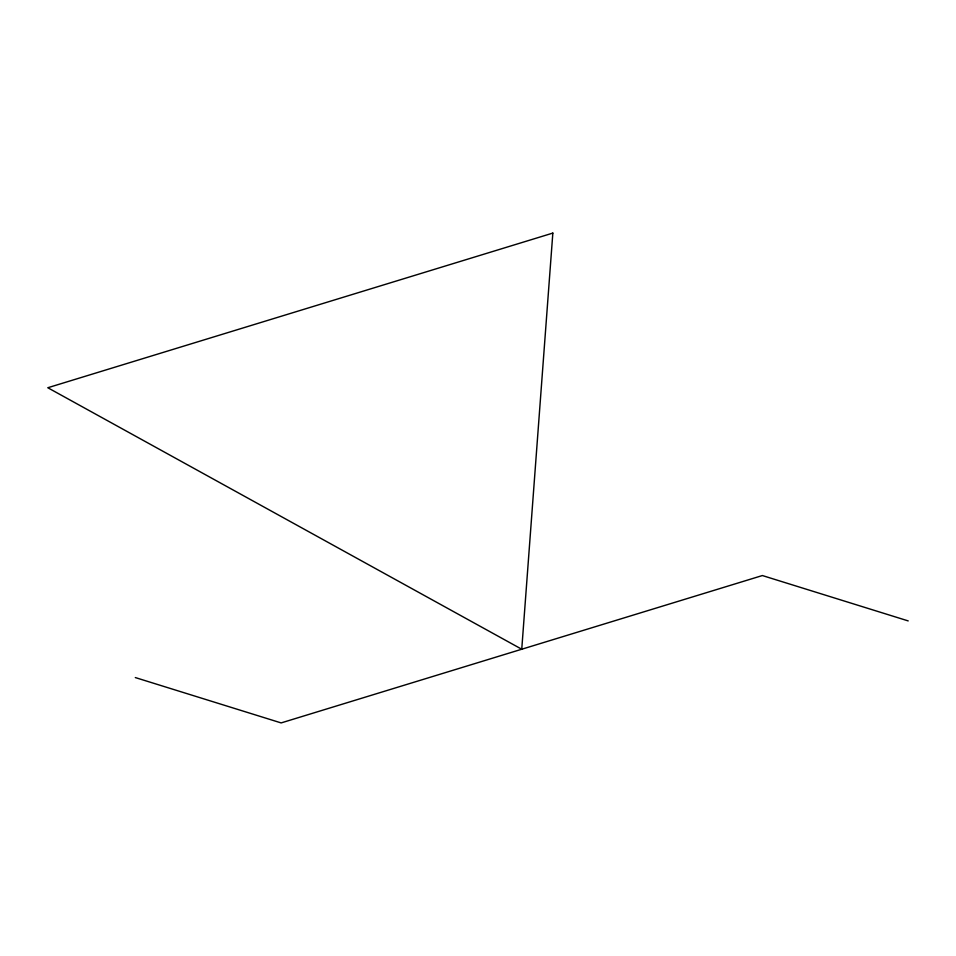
<?xml version="1.0" encoding="UTF-8"?>
<svg xmlns="http://www.w3.org/2000/svg" width="956" height="956" viewBox="0 0 956 956"><rect width="100%" height="100%" fill="white"/><g stroke="black" fill="none" stroke-linecap="round" stroke-linejoin="round"><path stroke-width="1.43" d="M908.2 620.91L762.374 575.548L281.136 722.915L135.31 677.565M552.843 233.085L521.749 649.232L47.8 387.742L552.843 233.085"/></g></svg>
